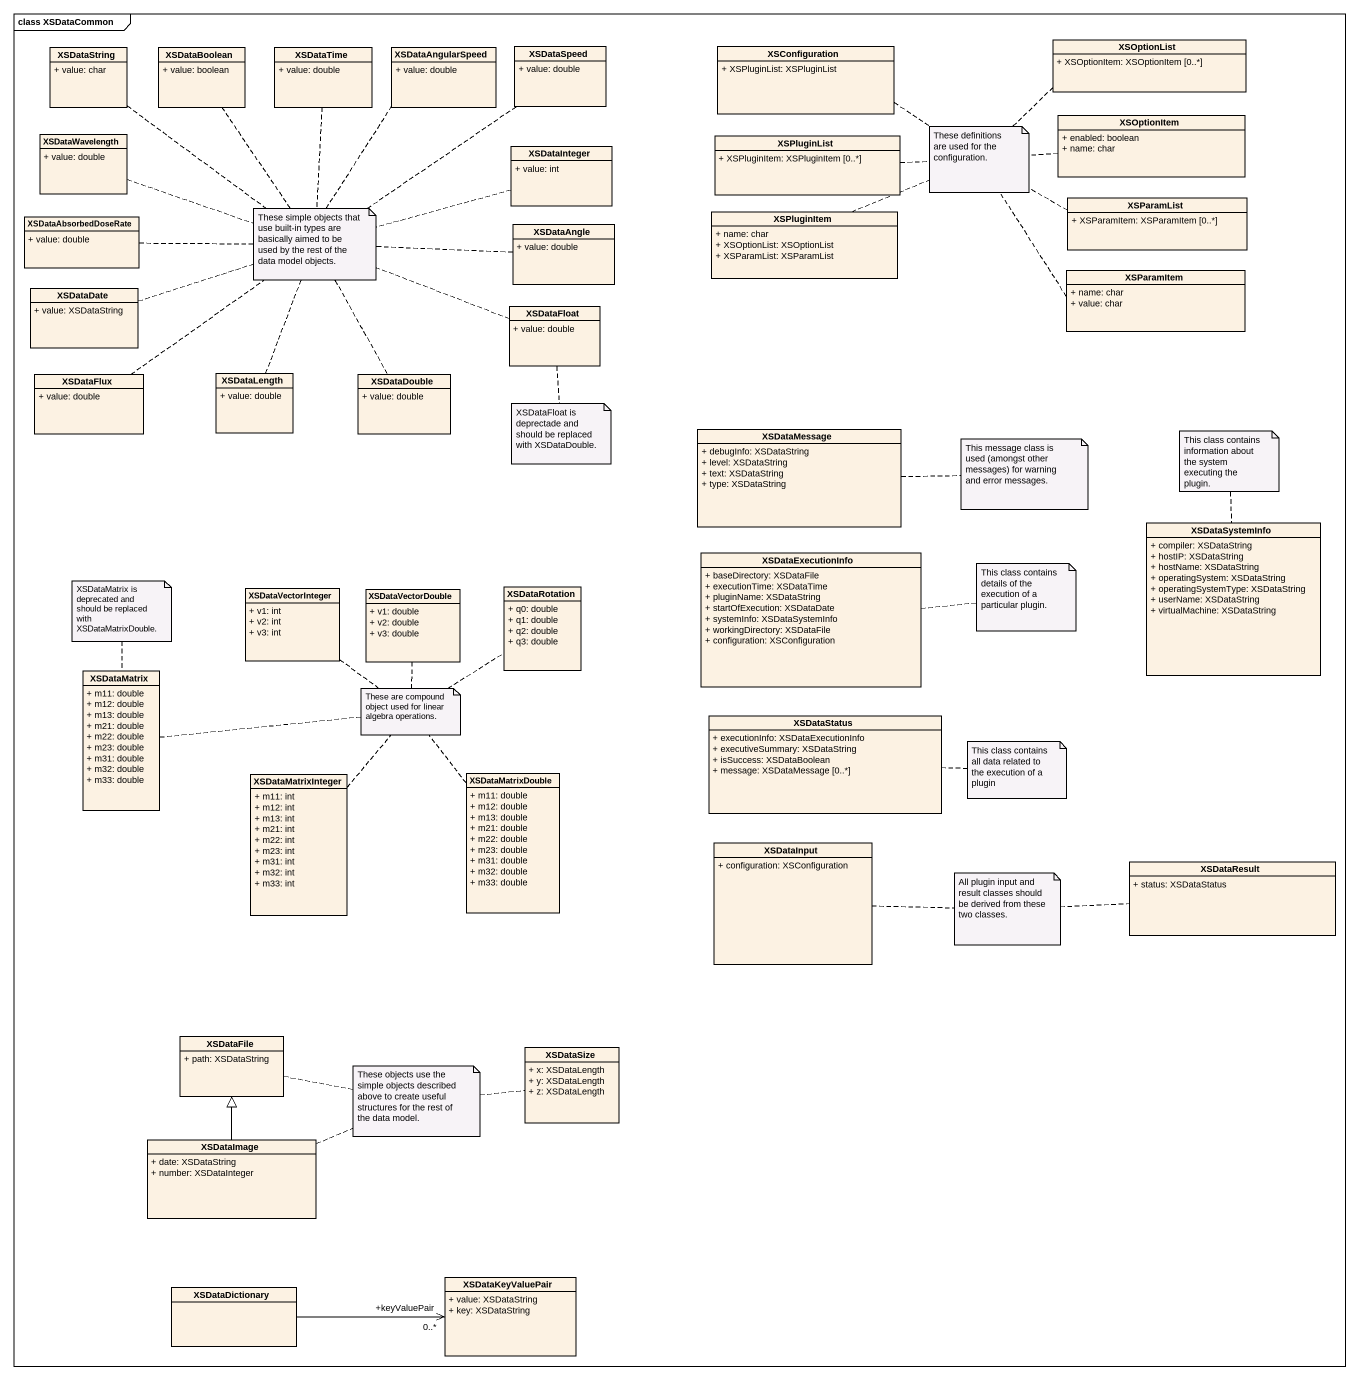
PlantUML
@startuml
mainframe class XSDataCommon
hide circle
hide empty members
skinparam classAttributeIconSize 0
class XSDataString {
  + value: char
}
class XSDataBoolean {
  + value: boolean
}
class XSDataTime {
  + value: double
}
class XSDataAngularSpeed {
  + value: double
}
class XSDataSpeed {
  + value: double
}
class XSConfiguration {
  + XSPluginList: XSPluginList
}
class XSOptionList {
  + XSOptionItem: XSOptionItem [0..*]
}
class XSOptionItem {
  + enabled: boolean
  + name: char
}
class XSDataWavelength {
  + value: double
}
class XSDataInteger {
  + value: int
}
class XSPluginList {
  + XSPluginItem: XSPluginItem [0..*]
}
class XSParamList {
  + XSParamItem: XSParamItem [0..*]
}
class XSDataAbsorbedDoseRate {
  + value: double
}
class XSDataAngle {
  + value: double
}
class XSPluginItem {
  + name: char
  + XSOptionList: XSOptionList
  + XSParamList: XSParamList
}
class XSParamItem {
  + name: char
  + value: char
}
class XSDataDate {
  + value: XSDataString
}
class XSDataFloat {
  + value: double
}
class XSDataFlux {
  + value: double
}
class XSDataLength {
  + value: double
}
class XSDataDouble {
  + value: double
}
class XSDataMessage {
  + debugInfo: XSDataString
  + level: XSDataString
  + text: XSDataString
  + type: XSDataString
}
class XSDataSystemInfo {
  + compiler: XSDataString
  + hostIP: XSDataString
  + hostName: XSDataString
  + operatingSystem: XSDataString
  + operatingSystemType: XSDataString
  + userName: XSDataString
  + virtualMachine: XSDataString
}
class XSDataVectorInteger {
  + v1: int
  + v2: int
  + v3: int
}
class XSDataVectorDouble {
  + v1: double
  + v2: double
  + v3: double
}
class XSDataRotation {
  + q0: double
  + q1: double
  + q2: double
  + q3: double
}
class XSDataExecutionInfo {
  + baseDirectory: XSDataFile
  + executionTime: XSDataTime
  + pluginName: XSDataString
  + startOfExecution: XSDataDate
  + systemInfo: XSDataSystemInfo
  + workingDirectory: XSDataFile
  + configuration: XSConfiguration
}
class XSDataMatrix {
  + m11: double
  + m12: double
  + m13: double
  + m21: double
  + m22: double
  + m23: double
  + m31: double
  + m32: double
  + m33: double
}
class XSDataStatus {
  + executionInfo: XSDataExecutionInfo
  + executiveSummary: XSDataString
  + isSuccess: XSDataBoolean
  + message: XSDataMessage [0..*]
}
class XSDataMatrixInteger {
  + m11: int
  + m12: int
  + m13: int
  + m21: int
  + m22: int
  + m23: int
  + m31: int
  + m32: int
  + m33: int
}
class XSDataMatrixDouble {
  + m11: double
  + m12: double
  + m13: double
  + m21: double
  + m22: double
  + m23: double
  + m31: double
  + m32: double
  + m33: double
}
class XSDataInput {
  + configuration: XSConfiguration
}
class XSDataResult {
  + status: XSDataStatus
}
class XSDataFile {
  + path: XSDataString
}
class XSDataSize {
  + x: XSDataLength
  + y: XSDataLength
  + z: XSDataLength
}
class XSDataImage {
  + date: XSDataString
  + number: XSDataInteger
}
class XSDataKeyValuePair {
  + value: XSDataString
  + key: XSDataString
}
class XSDataDictionary
XSDataImage -up-|> XSDataFile
XSDataDictionary -right-> "+keyValuePair\n0..*" XSDataKeyValuePair
note as N1
  These definitions are used for the configuration.
end note
N1 .. XSParamItem
N1 .. XSConfiguration
N1 .. XSParamList
N1 .. XSOptionList
N1 .. XSOptionItem
N1 .. XSPluginItem
N1 .. XSPluginList
note as N2
  These simple objects that use built-in types are basically aimed to be used by the rest of the data model objects.
end note
N2 .. XSDataAngle
N2 .. XSDataFloat
N2 .. XSDataDate
N2 .. XSDataFlux
N2 .. XSDataWavelength
N2 .. XSDataTime
N2 .. XSDataSpeed
N2 .. XSDataInteger
N2 .. XSDataString
N2 .. XSDataLength
N2 .. XSDataAbsorbedDoseRate
N2 .. XSDataAngularSpeed
N2 .. XSDataBoolean
N2 .. XSDataDouble
note bottom of XSDataFloat : XSDataFloat is deprectade and should be replaced with XSDataDouble.
note top of XSDataSystemInfo : This class contains information about the system executing the plugin.
note right of XSDataMessage : This message class is used (amongst other messages) for warning and error messages.
note top of XSDataMatrix : XSDataMatrix is deprecated and should be replaced with XSDataMatrixDouble.
note right of XSDataExecutionInfo : This class contains details of the execution of a particular plugin.
note as N8
  These are compound object used for linear algebra operations.
end note
N8 .. XSDataMatrixDouble
N8 .. XSDataVectorDouble
N8 .. XSDataMatrix
N8 .. XSDataRotation
N8 .. XSDataVectorInteger
N8 .. XSDataMatrixInteger
note right of XSDataStatus : This class contains all data related to the execution of a plugin
note as N10
  All plugin input and result classes should be derived from these two classes.
end note
N10 .. XSDataInput
N10 .. XSDataResult
note as N11
  These objects use the simple objects described above to create useful structures for the rest of the data model.
end note
N11 .. XSDataImage
N11 .. XSDataSize
N11 .. XSDataFile
@enduml
